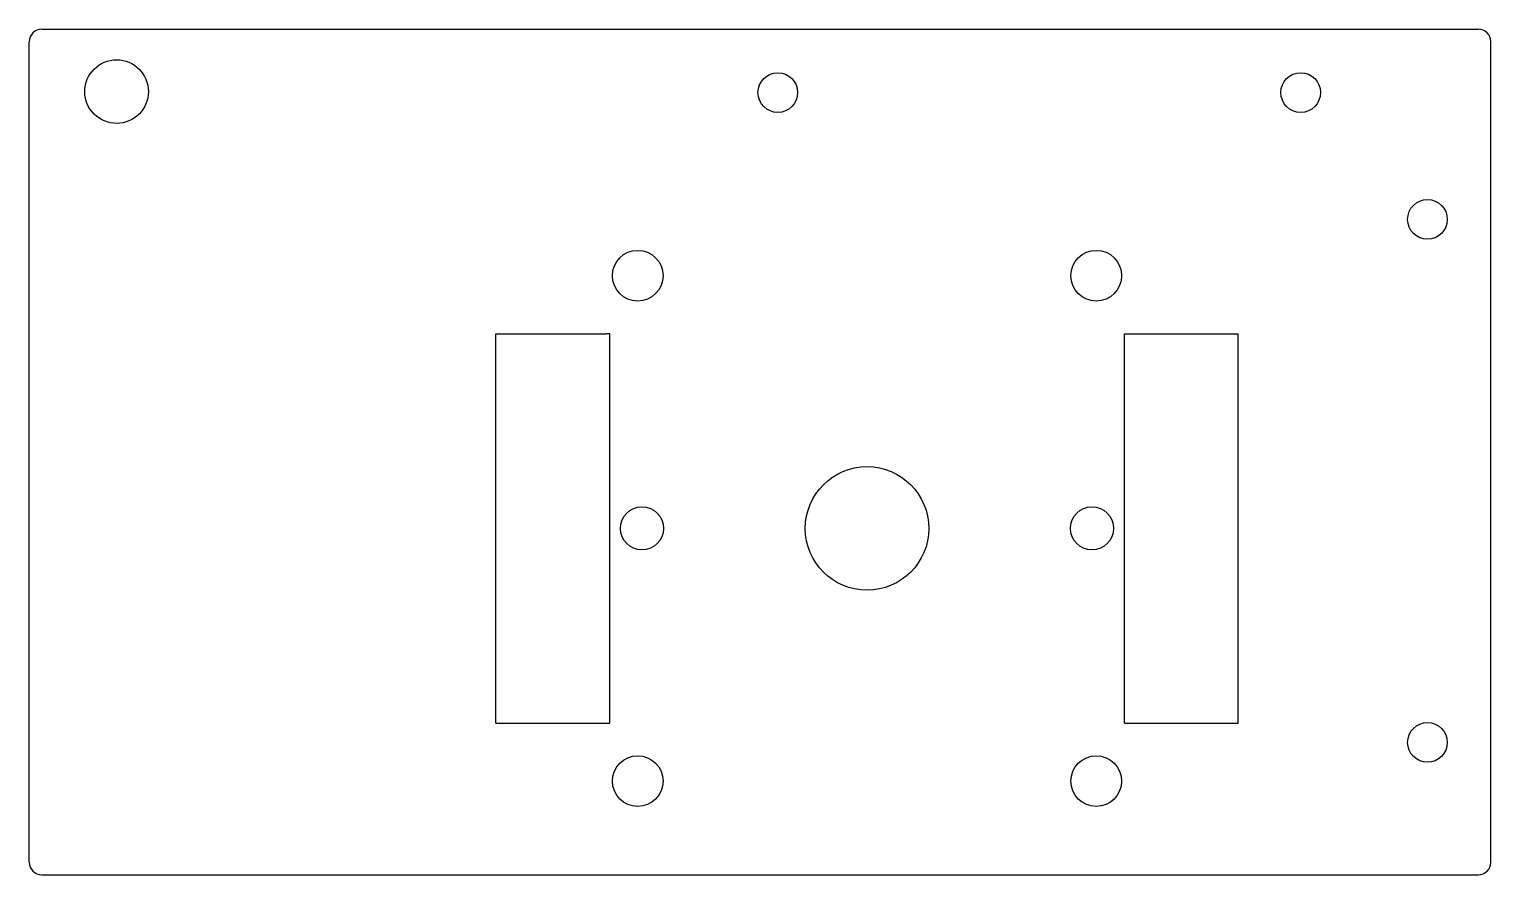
# Model space of a CAD drawing. Header units: millimetres. Extents: x -120 to -3, y -71 to -3.
import ezdxf

# ---------------------------------------------------------------- set-up
doc = ezdxf.new("R2010")
doc.units = ezdxf.units.MM

msp = doc.modelspace()

# ---------------------------------------------------------------- linework, layer by layer
at = {"color": 7, "linetype": 'Continuous', "lineweight": 25}
for p, q in [((-118.94, -2.79), (-3.79, -2.79)), ((-119.94, -69.54), (-119.94, -3.79)), ((-2.79, -69.54), (-2.79, -3.79)), ((-82.54, -58.39), (-82.54, -27.19)), ((-82.54, -27.19), (-73.69, -27.19)), ((-73.69, -27.17), (-73.44, -27.17)), ((-73.69, -27.19), (-73.69, -27.17)), ((-73.44, -27.17), (-73.44, -58.39)), ((-32.14, -27.19), (-23.04, -27.19)), ((-32.14, -58.39), (-32.14, -27.19)), ((-23.04, -58.39), (-23.04, -27.19)), ((-82.54, -58.39), (-73.44, -58.39)), ((-32.14, -58.39), (-23.04, -58.39)), ((-118.94, -70.54), (-3.79, -70.54))]:
    msp.add_line(p, q, dxfattribs=at)
for centre, radius in [((-112.94, -7.79), 2.55), ((-59.94, -7.87), 1.59), ((-18.03, -7.87), 1.59), ((-7.87, -18.03), 1.59), ((-71.17, -22.54), 2.03), ((-34.42, -22.54), 2.03), ((-52.79, -42.79), 4.95), ((-70.83, -42.79), 1.73), ((-34.76, -42.79), 1.73), ((-7.87, -59.94), 1.59), ((-71.17, -63.04), 2.03), ((-34.42, -63.04), 2.03)]:
    msp.add_circle(centre, radius, dxfattribs=at)
for centre, start, end in [((-118.94, -3.79), 90, 180), ((-3.79, -3.79), 0, 90), ((-118.94, -69.54), 180, 270), ((-3.79, -69.54), 270, 0)]:
    msp.add_arc(centre, 1, start, end, dxfattribs=at)

doc.saveas('drawing.dxf')
